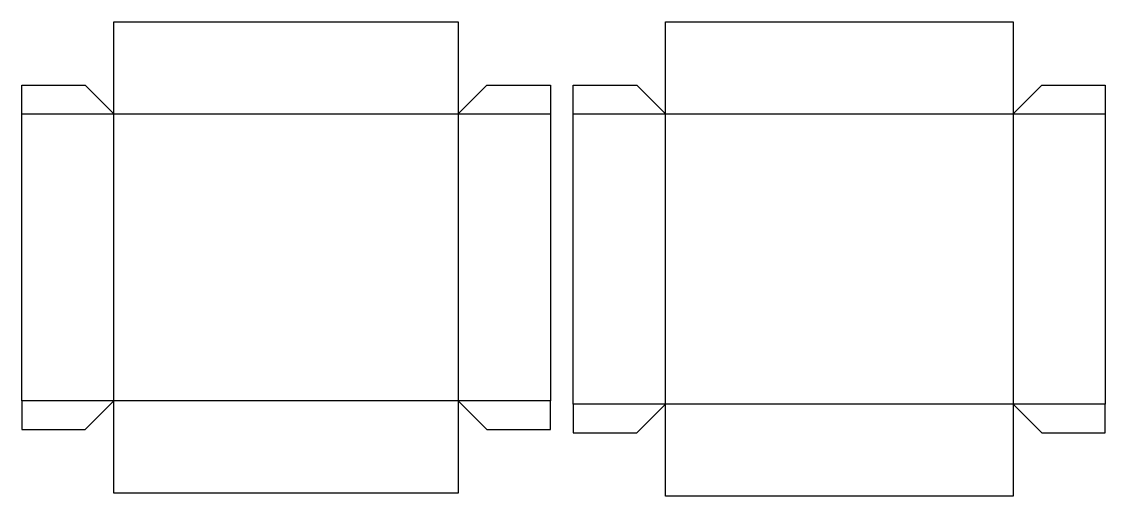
# Model space of a CAD drawing. Header units: millimetres. Extents: x 0 to 946, y 0 to 414.
import ezdxf

# ---------------------------------------------------------------- set-up
doc = ezdxf.new("R2010")
doc.units = ezdxf.units.MM
doc.layers.add('CREASE', color=5, linetype='CONTINUOUS')
doc.layers.add('CUT', color=1, linetype='CONTINUOUS')

msp = doc.modelspace()

# ---------------------------------------------------------------- linework, layer by layer
at = {"layer": 'CREASE'}
for p, q in [((0, 333.8), (80.45, 333.8)), ((80.45, 333.8), (380.9, 333.8)), ((80.45, 83.35), (80.45, 333.8)), ((380.9, 333.8), (380.9, 83.35)), ((380.9, 333.8), (461.35, 333.8)), ((481.35, 333.8), (561.8, 333.8)), ((561.8, 333.8), (865.15, 333.8)), ((561.8, 80.45), (561.8, 333.8)), ((865.15, 333.8), (865.15, 80.45)), ((865.15, 333.8), (945.6, 333.8)), ((80.45, 83.35), (0, 83.35)), ((380.9, 83.35), (80.45, 83.35)), ((461.35, 83.35), (380.9, 83.35)), ((561.8, 80.45), (481.35, 80.45)), ((865.15, 80.45), (561.8, 80.45)), ((945.6, 80.45), (865.15, 80.45))]:
    msp.add_line(p, q, dxfattribs=at)
at = {"layer": 'CUT'}
for p, q in [((80.45, 414.25), (380.9, 414.25)), ((80.45, 333.8), (80.45, 414.25)), ((380.9, 414.25), (380.9, 333.8)), ((561.8, 414.25), (865.15, 414.25)), ((561.8, 333.8), (561.8, 414.25)), ((865.15, 414.25), (865.15, 333.8)), ((0, 333.8), (0, 358.8)), ((0, 358.8), (55.45, 358.8)), ((55.45, 358.8), (80.45, 333.8)), ((380.9, 333.8), (405.9, 358.8)), ((405.9, 358.8), (461.35, 358.8)), ((461.35, 358.8), (461.35, 333.8)), ((481.35, 333.8), (481.35, 358.8)), ((481.35, 358.8), (536.8, 358.8)), ((536.8, 358.8), (561.8, 333.8)), ((865.15, 333.8), (890.15, 358.8)), ((890.15, 358.8), (945.6, 358.8)), ((945.6, 358.8), (945.6, 333.8)), ((0, 83.35), (0, 333.8)), ((461.35, 333.8), (461.35, 83.35)), ((481.35, 80.45), (481.35, 333.8)), ((945.6, 333.8), (945.6, 80.45)), ((0, 83.35), (0, 58.35)), ((55.45, 58.35), (80.45, 83.35)), ((80.45, 2.9), (80.45, 83.35)), ((380.9, 83.35), (380.9, 2.9)), ((380.9, 83.35), (405.9, 58.35)), ((461.35, 58.35), (461.35, 83.35)), ((481.35, 80.45), (481.35, 55.45)), ((536.8, 55.45), (561.8, 80.45)), ((561.8, 0), (561.8, 80.45)), ((865.15, 80.45), (865.15, 0)), ((865.15, 80.45), (890.15, 55.45)), ((945.6, 55.45), (945.6, 80.45)), ((0, 58.35), (55.45, 58.35)), ((405.9, 58.35), (461.35, 58.35)), ((481.35, 55.45), (536.8, 55.45)), ((890.15, 55.45), (945.6, 55.45)), ((380.9, 2.9), (80.45, 2.9)), ((865.15, 0), (561.8, 0))]:
    msp.add_line(p, q, dxfattribs=at)

doc.saveas('drawing.dxf')
